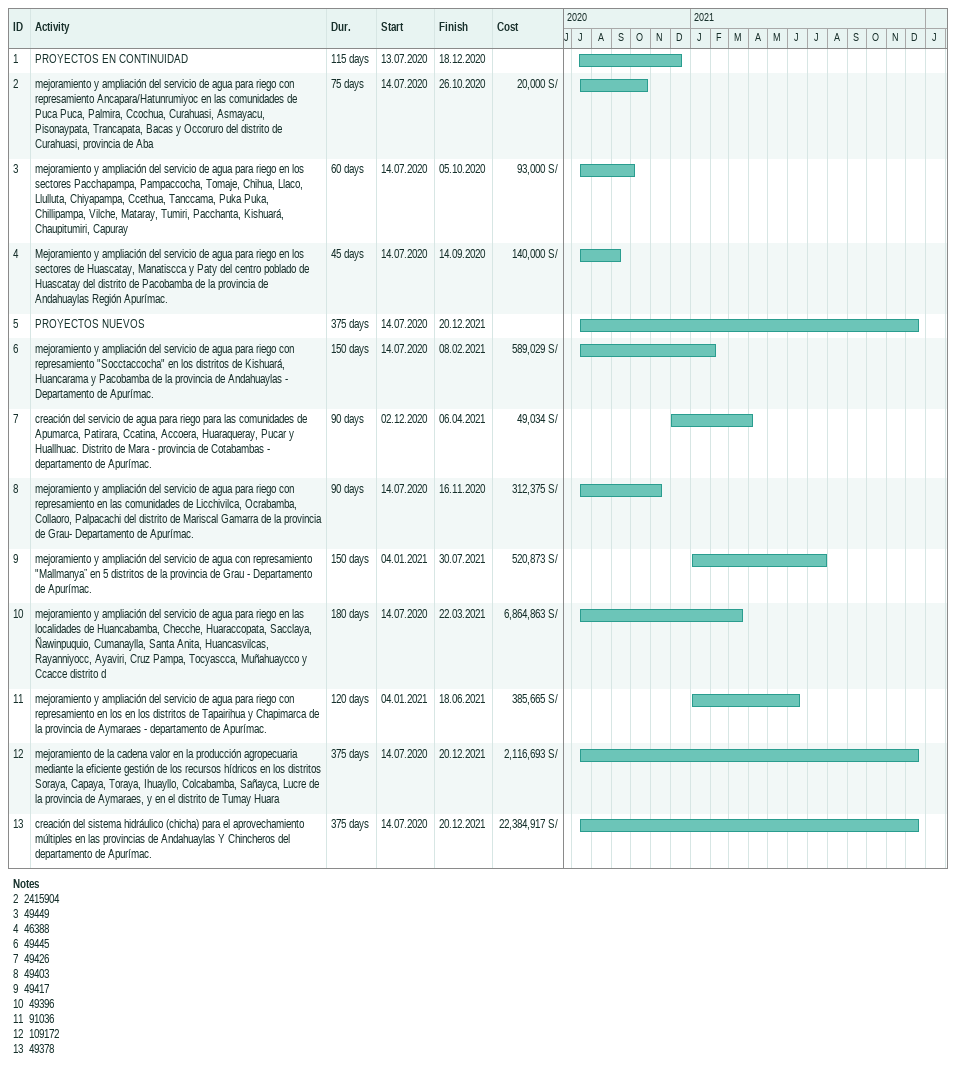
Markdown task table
| ID | Task | Duration | Start | Finish | Cost (S/) |
|---|---|---|---|---|---|
| 1 | PROYECTOS EN CONTINUIDAD | 115d | 2020-07-13 | 2020-12-18 |  |
| 2 | mejoramiento y ampliación del servicio de agua para riego con represamiento Ancapara/Hatunrumiyoc en las comunidades de Puca Puca, Palmira, Ccochua, Curahuasi, Asmayacu, Pisonaypata, Trancapata, Bacas y Occoruro del distrito de Curahuasi, provincia de Aba | 75d | 2020-07-14 | 2020-10-26 | 20000 |
| 3 | mejoramiento y ampliación del servicio de agua para riego en los sectores Pacchapampa, Pampaccocha, Tomaje, Chihua, Llaco, Llulluta, Chiyapampa, Ccethua, Tanccama, Puka Puka, Chillipampa, Vilche, Mataray, Tumiri, Pacchanta, Kishuará, Chaupitumiri, Capuray | 60d | 2020-07-14 | 2020-10-05 | 93000 |
| 4 | Mejoramiento y ampliación del servicio de agua para riego en los sectores de Huascatay, Manatiscca y Paty del centro poblado de Huascatay del distrito de Pacobamba de la provincia de Andahuaylas Región Apurímac. | 45d | 2020-07-14 | 2020-09-14 | 140000 |
| 5 | PROYECTOS NUEVOS | 375d | 2020-07-14 | 2021-12-20 |  |
| 6 | mejoramiento y ampliación del servicio de agua para riego con represamiento "Socctaccocha" en los distritos de Kishuará, Huancarama y Pacobamba de la provincia de Andahuaylas - Departamento de Apurímac. | 150d | 2020-07-14 | 2021-02-08 | 589029 |
| 7 | creación del servicio de agua para riego para las comunidades de Apumarca, Patirara, Ccatina, Accoera, Huaraqueray, Pucar y Huallhuac. Distrito de Mara - provincia de Cotabambas - departamento de Apurímac. | 90d | 2020-12-02 | 2021-04-06 | 49034 |
| 8 | mejoramiento y ampliación del servicio de agua para riego con represamiento en las comunidades de Licchivilca, Ocrabamba, Collaoro, Palpacachi del distrito de Mariscal Gamarra de la provincia de Grau- Departamento de Apurímac. | 90d | 2020-07-14 | 2020-11-16 | 312375 |
| 9 | mejoramiento y ampliación del servicio de agua con represamiento "Mallmanya” en 5 distritos de la provincia de Grau - Departamento de Apurímac. | 150d | 2021-01-04 | 2021-07-30 | 520873 |
| 10 | mejoramiento y ampliación del servicio de agua para riego en las localidades de Huancabamba, Checche, Huaraccopata, Sacclaya, Ñawinpuquio, Cumanaylla, Santa Anita, Huancasvilcas, Rayanniyocc, Ayaviri, Cruz Pampa, Tocyascca, Muñahuaycco y Ccacce distrito d | 180d | 2020-07-14 | 2021-03-22 | 6864863 |
| 11 | mejoramiento y ampliación del servicio de agua para riego con represamiento en los en los distritos de Tapairihua y Chapimarca de la provincia de Aymaraes - departamento de Apurímac. | 120d | 2021-01-04 | 2021-06-18 | 385665 |
| 12 | mejoramiento de la cadena valor en la producción agropecuaria mediante la eficiente gestión de los recursos hídricos en los distritos Soraya, Capaya, Toraya, Ihuayllo, Colcabamba, Sañayca, Lucre de la provincia de Aymaraes, y en el distrito de Tumay Huara | 375d | 2020-07-14 | 2021-12-20 | 2116693 |
| 13 | creación del sistema hidráulico (chicha) para el aprovechamiento múltiples en las provincias de Andahuaylas Y Chincheros del departamento de Apurímac. | 375d | 2020-07-14 | 2021-12-20 | 22384917 |

Notes
- 2: 2415904
- 3: 49449
- 4: 46388
- 6: 49445
- 7: 49426
- 8: 49403
- 9: 49417
- 10: 49396
- 11: 91036
- 12: 109172
- 13: 49378
